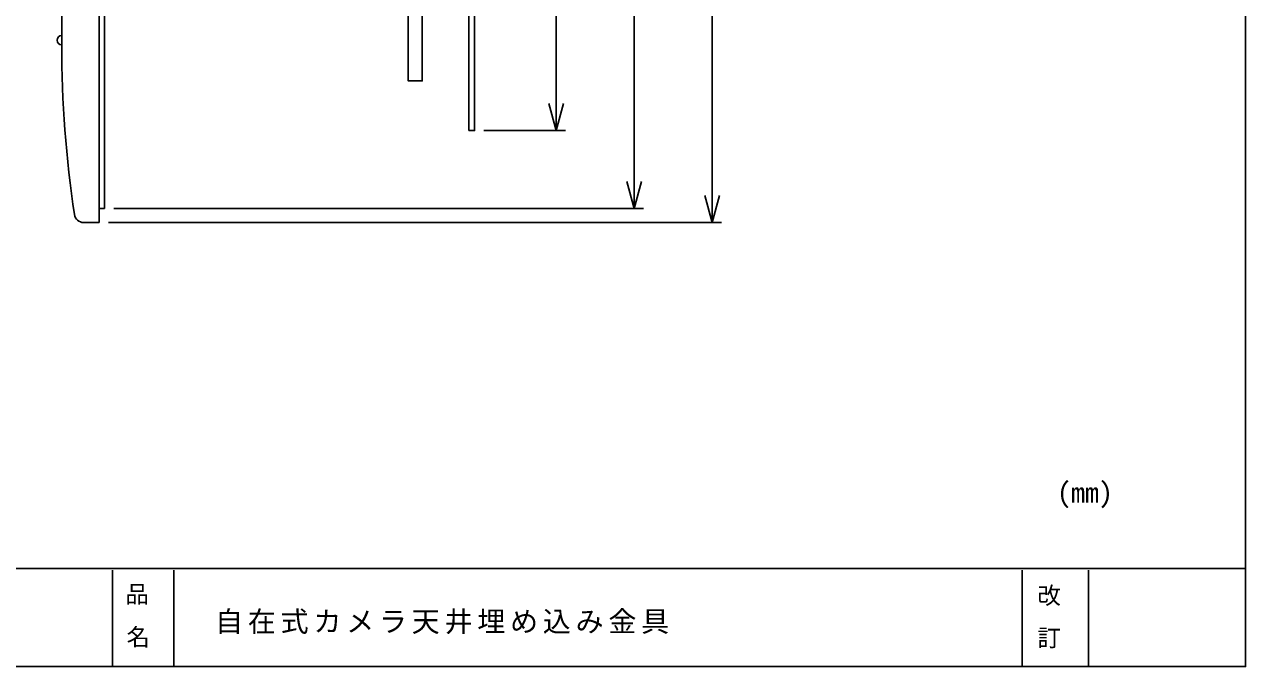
# Model space of a CAD drawing. Units: millimetres on the paper, scale 1:2. Extents: x -142 to 142, y -95 to 95.
# Drawn here: x 11.1 to 141.8, y -94.8 to -26.1 of the extents above; entities that cross this region are included whole.
import ezdxf
from ezdxf.enums import TextEntityAlignment as Align

# ---------------------------------------------------------------- set-up
doc = ezdxf.new("R2010")
doc.units = ezdxf.units.MM
for name, color, linetype in [('0-0_0', 7, 'Continuous'), ('0-1_外形線', 7, 'Continuous'), ('0-3_枠', 7, 'Continuous')]:
    doc.layers.add(name, color=color, linetype=linetype)
doc.styles.add('ＭＳ ゴシック', font='')
doc.styles.get('ＭＳ ゴシック').set_extended_font_data('MS Gothic')

msp = doc.modelspace()

# ---------------------------------------------------------------- linework, layer by layer
at = {"layer": '0-0_0'}
for p, q in [((84.701, -47.336), (84.701, 52.664)), ((19.669, 51.164), (19.669, -45.836)), ((76.355, -45.836), (76.355, 51.164)), ((59.269, 42.507), (59.269, -37.179)), ((68.01, -37.493), (68.01, 42.507)), ((58.669, -18.883), (58.669, -37.493)), ((15.069, -23.336), (15.069, -28.336)), ((68.01, -37.493), (67.233, -34.595)), ((68.01, -37.493), (68.786, -34.595)), ((60.269, -37.493), (69.01, -37.493)), ((76.355, -45.836), (75.579, -42.938)), ((76.355, -45.836), (77.132, -42.938)), ((84.701, -47.336), (83.925, -44.438)), ((84.701, -47.336), (85.478, -44.438)), ((19.069, -45.836), (19.669, -45.836)), ((19.069, -46.326), (19.069, -47.336)), ((20.669, -45.836), (77.355, -45.836)), ((17.425, -47.336), (19.069, -47.336)), ((20.069, -47.336), (85.701, -47.336))]:
    msp.add_line(p, q, dxfattribs=at)
for points in [[(19.669, 51.164), (19.069, 51.164), (19.069, -45.836)], [(59.269, 42.507), (59.269, -37.493), (58.669, -37.493)], [(19.069, 21.374), (19.069, -39.086), (19.069, -46.326)], [(52.169, -21.704), (52.169, -32.179), (53.669, -32.179), (53.669, -21.704)]]:
    msp.add_lwpolyline(points, dxfattribs=at)
for centre, radius, start, end in [((15.069, -27.836), 0.5, 90, 270), ((136.152, -28.336), 121.083, 180, 188.6209), ((17.425, -46.336), 1, 188.6209, 270)]:
    msp.add_arc(centre, radius, start, end, dxfattribs=at)
at = {"layer": '0-3_枠'}
for p, q in [((141.803, -84.358), (-141.803, -84.354)), ((20.51, -84.522), (20.51, -94.842)), ((27.092, -84.522), (27.092, -94.842)), ((117.874, -84.522), (117.874, -94.842)), ((124.987, -84.522), (124.987, -94.842))]:
    msp.add_line(p, q, dxfattribs=at)
msp.add_lwpolyline([(-141.803, 94.842), (141.803, 94.842), (141.803, -94.842), (-141.803, -94.842)], close=True, dxfattribs=at)

# ---------------------------------------------------------------- texts
at = {"layer": '0-1_外形線', "insert": (31.483, -91.385), "char_height": 2.199, "attachment_point": 7, "style": 'ＭＳ ゴシック'}
msp.add_mtext('\\T1.17;自在式カメラ天井埋め込み金具', dxfattribs=at)
at = {"layer": '0-3_枠', "style": 'ＭＳ ゴシック'}
for s, height, p in [('(mm)', 2.199, (121.616, -77.977)), ('品', 1.833, (21.897, -88.569)), ('改', 1.833, (119.527, -88.697)), ('名', 1.833, (22.011, -93.148)), ('訂', 1.833, (119.527, -93.233))]:
    msp.add_text(s, height=height, dxfattribs=at).set_placement(p, align=Align.BOTTOM_LEFT)

doc.saveas('drawing.dxf')
